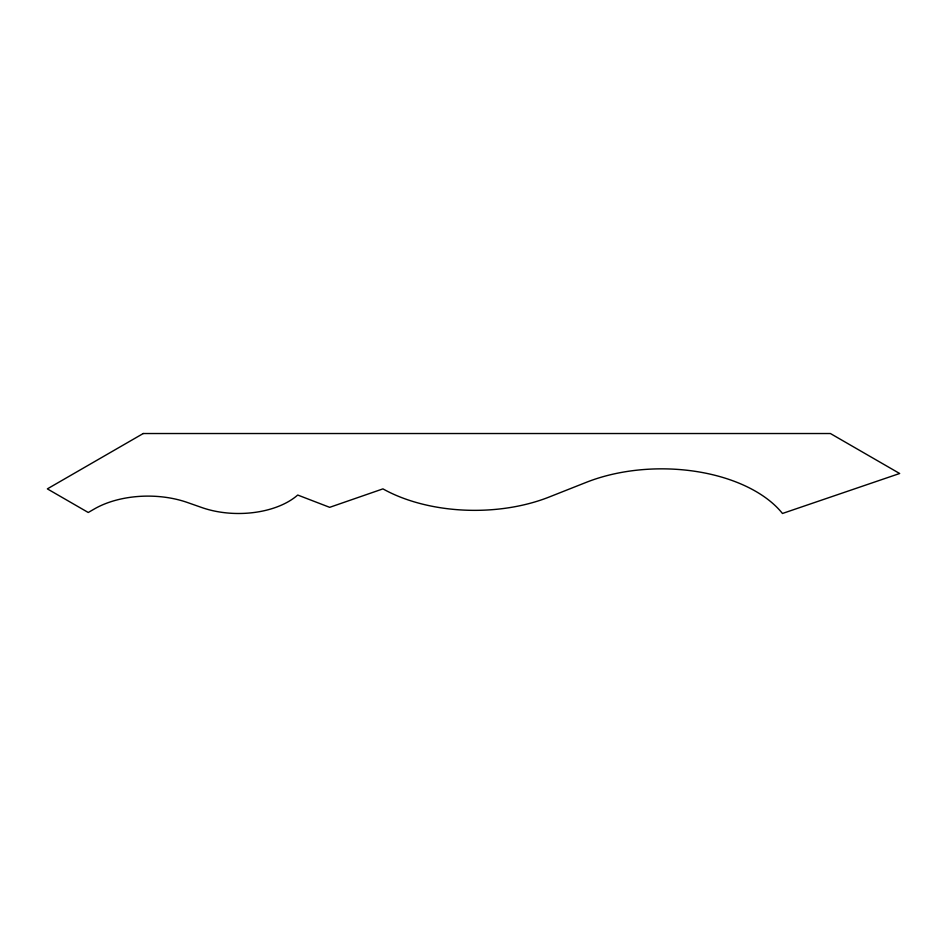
<?xml version="1.0" encoding="UTF-8"?>
<svg xmlns="http://www.w3.org/2000/svg" width="947" height="947" viewBox="0 0 947 947"><rect width="100%" height="100%" fill="white"/><g stroke="black" fill="none" stroke-linecap="round" stroke-linejoin="round"><path stroke-width="1.42" d="M143.234 433.525L47.35 488.877L88.249 512.493L93.942 509.202A75.772 43.74 0 0 1 187.364 502.478L201.853 507.556A70.682 40.804 0 0 0 297.713 495.032L329.674 507.332L382.943 488.877A131.728 76.056 0 0 0 549.142 497.033L586.371 482.307A133.101 76.849 0 0 1 782.459 513.475L899.65 473.5L830.401 433.525L143.234 433.525"/></g></svg>
